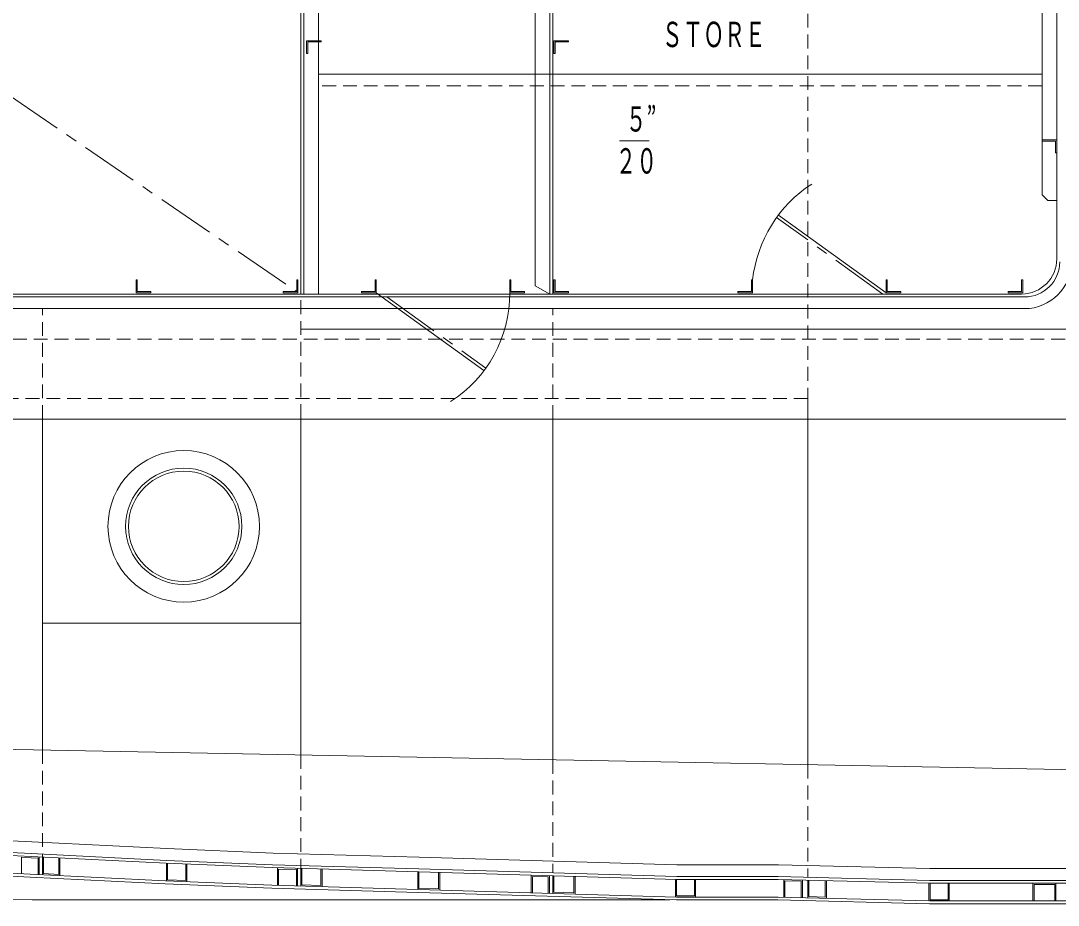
# Model space of a CAD drawing. Units: millimetres, scale not verified. Extents: x -28714 to 28714, y -20310 to 20310.
# Drawn here: x -4658 to -161, y -4590 to -757 of the extents above; entities that cross this region are included whole.
import ezdxf
from ezdxf.enums import TextEntityAlignment as Align

# ---------------------------------------------------------------- set-up
doc = ezdxf.new("R2010")
doc.units = ezdxf.units.MM
doc.header["$LTSCALE"] = 50
doc.linetypes.add('CHAIN1', pattern=[8, 5, -1, 1, -1])
doc.linetypes.add('DASHED1', pattern=[1.8, 1.2, -0.6])
doc.layers.add('0-0_0', color=3, linetype='Continuous', lineweight=18)
doc.layers.add('0-2_寸法', color=2, linetype='Continuous', lineweight=18)
doc.styles.add('ＭＳ ゴシック', font='')
doc.styles.get('ＭＳ ゴシック').set_extended_font_data('MS Gothic')

msp = doc.modelspace()

# ---------------------------------------------------------------- linework, layer by layer
at = {"layer": '0-0_0', "color": 1, "linetype": 'DASHED1'}
for p, q in [((-1247.32, -2406.79), (-1247.32, 1923.75)), ((-231.32, -1039.22), (-3368.22, -1039.22)), ((-3444.42, -2478.2), (-3444.42, -1953.62)), ((-4564.27, -2482.58), (-4564.27, -2004.42)), ((-2352.22, -2482.58), (-2352.22, -2004.42)), ((48.08, -2136.5), (-8342.07, -2136.5)), ((-1247.32, -2393.68), (-8342.07, -2393.68)), ((-4564.27, -3917.04), (-4564.27, -4381.01)), ((-3444.42, -3938.5), (-3444.42, -4427.91)), ((-2352.22, -3959.43), (-2352.22, -4448.83)), ((-1247.32, -3980.6), (-1247.32, -4470))]:
    msp.add_line(p, q, dxfattribs=at)
at = {"layer": '0-0_0', "color": 4, "linetype": 'CHAIN1'}
for p, q in [((-8342.07, 1399.18), (-3462.2, -1930.76)), ((-922.44, -1940.92), (-1382.13, -1609.23)), ((-3071, -1953.62), (-2642.99, -2262.46))]:
    msp.add_line(p, q, dxfattribs=at)
at = {"layer": '0-0_0'}
for p, q in [((-3444.42, -1940.92), (-3444.42, 1399.18)), ((-3431.72, -1940.92), (-3431.72, 1399.18)), ((-3368.22, -1940.92), (-3368.22, 1399.18)), ((-2364.92, -1940.92), (-2364.92, 1399.18)), ((-2352.22, -1940.92), (-2352.22, 1399.18)), ((-2428.42, -1906.18), (-2428.42, 1357.92)), ((-167.82, -1788.52), (-167.82, 1246.78)), ((-231.32, -1511.88), (-231.32, 1020.93)), ((-231.32, -988.42), (-3368.22, -988.42)), ((-907.78, -1935.84), (-1374.59, -1599.01)), ((-2428.42, -1906.18), (-2364.92, -1940.92)), ((-320.22, -1940.92), (-12307.01, -1940.92)), ((-307.52, -1953.62), (-12294.31, -1953.62)), ((-3117.35, -1935.84), (-2650.54, -2272.68)), ((-307.52, -2004.42), (-12230.81, -2004.42)), ((48.08, -2093.32), (-3444.42, -2093.32)), ((-1247.32, -3980.6), (-1247.32, -2406.79)), ((1081.99, -2482.58), (-12069.38, -2482.58)), ((-4564.27, -3917.04), (-4564.27, -2482.58)), ((-3444.42, -3938.5), (-3444.42, -2478.2)), ((-2352.22, -3959.43), (-2352.22, -2482.58)), ((-4564.27, -3367.68), (-3444.42, -3367.68)), ((-4578.39, -4456.54), (-4578.39, -4380.24)), ((-4564.27, -4380.95), (-4564.27, -4457.24)), ((-4488.33, -4461.04), (-4488.33, -4384.74)), ((-4026.97, -4484.06), (-4026.97, -4407.8)), ((-3937.74, -4487.72), (-3937.74, -4411.46)), ((-3545.73, -4503.53), (-3545.73, -4427.3)), ((-3458.44, -4506.51), (-3458.44, -4429.84)), ((-3444.42, -4430.25), (-3444.42, -4506.48)), ((-3351.81, -4509.17), (-3351.81, -4432.94)), ((-2937.51, -4521.23), (-2937.51, -4445)), ((-2841.96, -4524.01), (-2841.96, -4447.78)), ((-2445.71, -4535.54), (-2445.71, -4459.31)), ((-2367.08, -4537.83), (-2367.08, -4461.6)), ((-2352.22, -4462.03), (-2352.22, -4538.26)), ((-2255.27, -4541.08), (-2255.27, -4464.85)), ((-1820.67, -4553.73), (-1820.67, -4477.5)), ((-1733.19, -4553.85), (-1733.19, -4477.65)), ((-1351.33, -4554.49), (-1351.33, -4478.26)), ((-1270.39, -4556.57), (-1270.39, -4480.33)), ((-1247.32, -4480.92), (-1247.32, -4557.15)), ((-1166.49, -4559.22), (-1166.49, -4482.99)), ((-721.72, -4570.61), (-721.72, -4494.38)), ((-634.21, -4570.67), (-634.21, -4494.47)), ((-271.62, -4570.67), (-271.62, -4494.47)), ((-171.9, -4570.67), (-171.9, -4494.47))]:
    msp.add_line(p, q, dxfattribs=at)
for points in [[(-3413.94, -899.34), (-3413.94, -848.6), (-3355.52, -848.6), (-3355.52, -843.52), (-3419.02, -843.52), (-3419.02, -899.34)], [(-2342.06, -899.34), (-2342.06, -848.6), (-2283.64, -848.6), (-2283.64, -843.52), (-2347.14, -843.52), (-2347.14, -899.34)], [(-172.9, -1328.89), (-172.9, -1278.16), (-231.32, -1278.16), (-231.32, -1273.08), (-167.82, -1273.08), (-167.82, -1328.89)], [(-4153.46, -1880.03), (-4153.46, -1930.76), (-4095.04, -1930.76), (-4095.04, -1935.84), (-4158.54, -1935.84), (-4158.54, -1880.03)], [(-3462.2, -1880.03), (-3462.2, -1930.76), (-3520.62, -1930.76), (-3520.62, -1935.84), (-3457.12, -1935.84), (-3457.12, -1880.03)], [(-3122.43, -1880.03), (-3122.43, -1930.76), (-3180.85, -1930.76), (-3180.85, -1935.84), (-3117.35, -1935.84), (-3117.35, -1880.03)], [(-2534.01, -1880.03), (-2534.01, -1930.76), (-2475.59, -1930.76), (-2475.59, -1935.84), (-2539.09, -1935.84), (-2539.09, -1880.03)], [(-2342.06, -1880.03), (-2342.06, -1930.76), (-2283.64, -1930.76), (-2283.64, -1935.84), (-2347.14, -1935.84), (-2347.14, -1880.03)], [(-1491.11, -1880.03), (-1491.11, -1930.76), (-1549.53, -1930.76), (-1549.53, -1935.84), (-1486.03, -1935.84), (-1486.03, -1880.03)], [(-902.7, -1880.03), (-902.7, -1930.76), (-844.28, -1930.76), (-844.28, -1935.84), (-907.78, -1935.84), (-907.78, -1880.03)], [(-320.68, -1880.03), (-320.68, -1930.76), (-379.1, -1930.76), (-379.1, -1935.84), (-315.6, -1935.84), (-315.6, -1880.03)]]:
    msp.add_lwpolyline(points, close=True, dxfattribs=at)
for points in [[(-167.82, -1535.91), (-206.22, -1535.91), (-231.32, -1511.88)], [(16812.37, -1867.83), (12835.72, -3241.33), (8357.1, -3830.98), (1864.02, -4037.88), (1742.39, -4037.88), (-4756.52, -3913.36), (-4867.55, -3904.43), (-9159.43, -3559.41), (-9264.93, -3541.01)], [(-1845.32, -4565.72), (-4608.92, -4565.72), (-6518, -4545.7), (-9580.17, -4447.28), (-12340.41, -4274.76), (-14552.31, -4060.79), (-15566.91, -3936.48), (-16460.42, -3793.26)], [(-5143.88, -4288.4), (-4610.31, -4315.07), (-4024.74, -4344.33), (-3564.65, -4363.22), (-2931.26, -4381.65), (-1814.4, -4414.15), (-1374.33, -4414.15), (-717.44, -4430.97), (308.21, -4430.97), (867.4, -4437.13), (1424.09, -4437.13), (1992.37, -4431.06), (2558.96, -4425), (3081.19, -4419.42), (3648.48, -4413.35), (4754.11, -4381.73), (5311.52, -4365.79), (5850.58, -4350.37), (6416.91, -4328.31), (6973.82, -4306.61), (8177.58, -4235.19)], [(-5147.25, -4351.81), (-4613.48, -4378.49), (-4027.62, -4407.77), (-3566.88, -4426.68), (-2933.11, -4445.13), (-1815.33, -4477.65), (-1375.14, -4477.65), (-718.26, -4494.47), (307.86, -4494.47), (867.05, -4500.63), (1424.43, -4500.63), (1993.05, -4494.55), (2559.64, -4488.5), (3081.87, -4482.91), (3649.73, -4476.84), (4755.93, -4445.21), (5313.33, -4429.27), (5852.72, -4413.84), (6419.38, -4391.76), (6976.94, -4370.03), (8182.2, -4298.53)], [(-5146.58, -4339.13), (-4612.84, -4365.8), (-4027.05, -4395.08), (-3566.44, -4413.99), (-2932.74, -4432.43), (-1815.14, -4464.95), (-1374.98, -4464.95), (-718.09, -4481.77), (307.93, -4481.77), (867.12, -4487.93), (1424.37, -4487.93), (1992.92, -4481.85), (2559.5, -4475.8), (3081.73, -4470.21), (3649.48, -4464.14), (4755.57, -4432.51), (5312.97, -4416.57), (5852.29, -4401.15), (6418.88, -4379.07), (6976.32, -4357.35), (8181.28, -4285.86)], [(-5151.99, -4440.59), (-4617.92, -4467.28), (-4031.67, -4496.58), (-3570, -4515.53), (-2935.69, -4533.99), (-1816.62, -4566.55), (-1376.28, -4566.55), (-719.39, -4583.37), (307.37, -4583.37), (866.56, -4589.53), (1424.91, -4589.53), (1994, -4583.45), (2560.59, -4577.39), (3082.82, -4571.81), (3651.48, -4565.73), (4758.47, -4534.07), (5315.88, -4518.13), (5855.72, -4502.69), (6422.84, -4480.59), (6981.3, -4458.83), (8188.67, -4387.2)], [(-5151.31, -4427.9), (-4617.28, -4454.59), (-4031.09, -4483.89), (-3569.55, -4502.84), (-2935.32, -4521.29), (-1816.43, -4553.85), (-1376.12, -4553.85), (-719.23, -4570.67), (307.44, -4570.67), (866.63, -4576.83), (1424.84, -4576.83), (1993.87, -4570.75), (2560.45, -4564.69), (3082.68, -4559.11), (3651.23, -4553.03), (4758.11, -4521.38), (5315.51, -4505.43), (5855.29, -4490), (6422.35, -4467.9), (6980.68, -4446.15), (8187.75, -4374.53)], [(-4655.7, -4452.67), (-4655.7, -4381.46), (-4613.73, -4383.56), (-4583.47, -4385.08), (-4583.47, -4456.28)], [(-4559.19, -4380.95), (-4559.19, -4452.41), (-4493.41, -4455.7), (-4493.41, -4384.49)], [(-4021.89, -4408.01), (-4021.89, -4479.19), (-3942.82, -4482.43), (-3942.82, -4411.25)], [(-3540.65, -4503.68), (-3540.65, -4432.53), (-3463.52, -4434.77), (-3463.52, -4505.92)], [(-3439.34, -4430.25), (-3439.34, -4501.55), (-3356.89, -4503.94), (-3356.89, -4432.79)], [(-2932.43, -4445.15), (-2932.43, -4516.3), (-2847.04, -4518.78), (-2847.04, -4447.63)], [(-2440.63, -4535.69), (-2440.63, -4464.54), (-2372.16, -4466.53), (-2372.16, -4537.68)], [(-2347.14, -4462.03), (-2347.14, -4533.33), (-2260.35, -4535.85), (-2260.35, -4464.7)], [(-1815.59, -4477.64), (-1815.59, -4548.77), (-1738.27, -4548.77), (-1738.27, -4477.65)], [(-1346.25, -4556.6), (-1346.25, -4483.47), (-1275.47, -4485.29), (-1275.47, -4556.43)], [(-1242.24, -4480.92), (-1242.24, -4552.2), (-1171.57, -4554.01), (-1171.57, -4482.86)], [(-716.64, -4494.47), (-716.64, -4565.59), (-639.29, -4565.59), (-639.29, -4494.47)], [(-266.54, -4570.67), (-266.54, -4499.55), (-176.98, -4499.55), (-176.98, -4570.67)]]:
    msp.add_lwpolyline(points, dxfattribs=at)
for radius in [328.37, 252.17, 239.47]:
    msp.add_circle((-3951.72, -2947.69), radius, dxfattribs=at)
for centre, radius, start, end in [((-922.44, -1940.92), 566.87, 122.87734, 173.83341), ((-320.22, -1788.52), 152.4, 270, 0), ((-307.52, -1801.22), 152.4, 270, 0), ((-307.52, -1801.22), 203.2, 270, 0), ((-3093.71, -1939.55), 554.63, 302.59122, 0.38278)]:
    msp.add_arc(centre, radius, start, end, dxfattribs=at)
at = {"layer": '0-2_寸法'}
msp.add_line((-2062.57, -1277.74), (-1934.33, -1277.74), dxfattribs=at)

# ---------------------------------------------------------------- texts
at = {"layer": '0-2_寸法', "style": 'ＭＳ ゴシック', "width": 0.6}
for s, p in [('ＳＴＯＲＥ', (-1879.67, -904.14)), ('５”', (-2035.99, -1270.27)), ('２０', (-2080.16, -1452.07))]:
    msp.add_text(s, height=110, dxfattribs=at).set_placement(p, align=Align.BOTTOM_LEFT)

doc.saveas('drawing.dxf')
